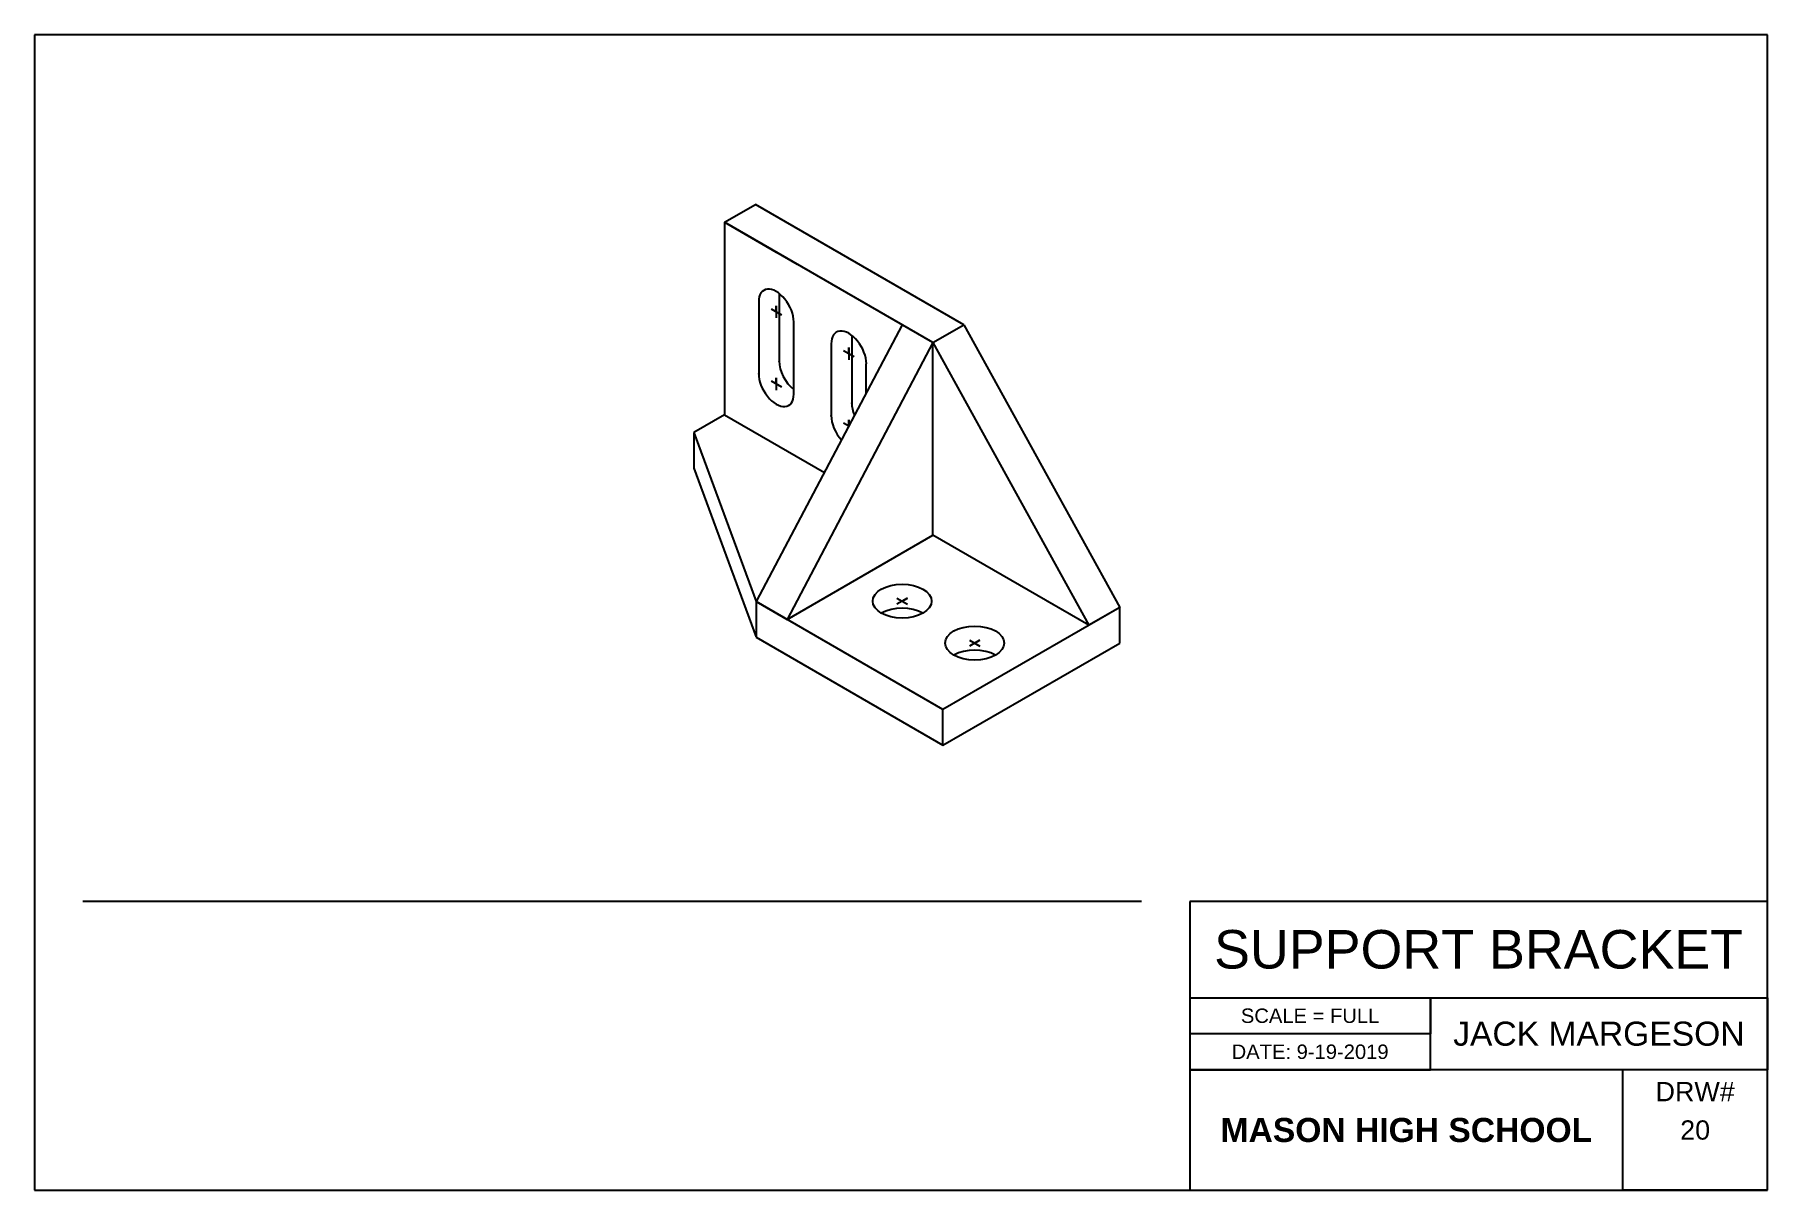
# Model space of a CAD drawing. Header units: inches. Extents: x 0 to 18, y 0 to 12.
import ezdxf

# ---------------------------------------------------------------- set-up
doc = ezdxf.new("R2010")
doc.units = ezdxf.units.IN
doc.header["$MEASUREMENT"] = 0
doc.layers.add('dims', color=3, linetype='Continuous')
doc.styles.get("Standard").update_dxf_attribs({"font": 'arial.ttf'})

msp = doc.modelspace()

# ---------------------------------------------------------------- linework, layer by layer
for p, q in [((18, 12), (0, 12)), ((0, 12), (0, 0)), ((18, 12), (0, 12)), ((0, 12), (0, 0)), ((18, 0), (18, 12)), ((18, 0), (18, 12)), ((7.167, 10.053), (7.488, 10.238)), ((9.653, 8.988), (7.488, 10.238)), ((9.332, 8.803), (7.167, 10.053)), ((7.167, 10.053), (7.167, 8.053)), ((7.167, 10.053), (7.921, 9.618)), ((7.167, 10.053), (7.704, 9.743)), ((7.522, 9.225), (7.522, 8.475)), ((7.704, 9.123), (7.704, 9.185)), ((7.735, 9.312), (7.735, 8.606)), ((7.886, 8.268), (7.886, 9.018)), ((9.012, 8.988), (7.496, 6.113)), ((8.489, 8.877), (8.489, 8.171)), ((9.332, 8.803), (9.012, 8.988)), ((9.332, 8.803), (9.653, 8.988)), ((9.653, 8.988), (11.272, 6.053)), ((9.332, 8.803), (7.817, 5.928)), ((8.276, 8.79), (8.276, 8.04)), ((8.458, 8.688), (8.458, 8.75)), ((9.332, 6.803), (9.332, 8.803)), ((9.332, 8.803), (10.952, 5.868)), ((7.522, 8.475), (7.522, 8.481)), ((7.735, 8.606), (7.735, 8.611)), ((8.639, 8.282), (8.639, 8.583)), ((7.704, 8.373), (7.704, 8.435)), ((8.489, 8.171), (8.489, 8.176)), ((7.167, 8.053), (6.847, 7.868)), ((7.167, 8.053), (8.204, 7.455)), ((8.276, 8.04), (8.276, 8.046)), ((8.458, 7.938), (8.458, 8)), ((6.847, 7.868), (7.496, 6.113)), ((6.847, 7.868), (6.847, 7.498)), ((6.847, 7.498), (7.496, 5.743)), ((7.817, 5.928), (9.332, 6.803)), ((10.952, 5.868), (9.332, 6.803)), ((9.436, 4.993), (7.496, 6.113)), ((7.496, 6.113), (7.496, 5.743)), ((7.496, 6.113), (7.817, 5.928)), ((11.272, 6.053), (9.436, 4.993)), ((10.952, 5.868), (10.519, 6.118)), ((11.272, 6.053), (10.952, 5.868)), ((11.272, 5.683), (11.272, 6.053)), ((7.496, 5.743), (9.436, 4.623)), ((9.436, 4.623), (11.272, 5.683)), ((9.436, 4.623), (9.436, 4.993)), ((11.5, 3), (0.5, 3)), ((18, 3), (12, 3)), ((12, 3), (12, 0)), ((12, 3), (12, 2)), ((18, 0), (18, 3)), ((12, 2), (18, 2)), ((14.5, 1.25), (14.5, 2)), ((14.5, 2), (14.5, 1.625)), ((18, 2), (18, 1.25)), ((14.5, 1.625), (12, 1.625)), ((18, 1.25), (12, 1.25)), ((12, 1.25), (14.5, 1.25)), ((16.5, 0), (16.5, 1.25)), ((0, 0), (18, 0)), ((0, 0), (18, 0)), ((18, 0), (16.5, 0)), ((18, 0), (16.5, 0))]:
    msp.add_line(p, q)
at = {"color": 3}
for p, q in [((7.704, 9.185), (7.704, 9.06)), ((7.65, 9.154), (7.758, 9.092)), ((8.403, 8.719), (8.512, 8.657)), ((8.458, 8.75), (8.458, 8.625)), ((7.65, 8.404), (7.758, 8.342)), ((7.704, 8.435), (7.704, 8.31)), ((8.403, 7.969), (8.458, 7.938)), ((8.458, 8), (8.458, 7.937)), ((8.958, 6.149), (9.066, 6.087)), ((9.012, 6.118), (9.066, 6.149)), ((9.066, 6.149), (9.012, 6.118)), ((9.012, 6.118), (8.958, 6.087)), ((9.711, 5.714), (9.819, 5.652)), ((9.765, 5.683), (9.711, 5.652)), ((9.765, 5.683), (9.819, 5.714)), ((9.819, 5.714), (9.765, 5.683))]:
    msp.add_line(p, q, dxfattribs=at)
for centre, major_axis, start_param, end_param in [((7.704, 9.123), (0.129, -0.223), 0.785398, 3.939166), ((8.458, 8.688), (0.129, -0.223), 0.785398, 3.939166), ((7.704, 8.373), (0.129, -0.223), 3.914816, 7.068585), ((7.917, 8.504), (0.129, -0.223), 3.914816, 5.325094), ((8.671, 8.069), (0.129, -0.223), 3.914816, 4.481119), ((8.458, 7.938), (0.129, -0.223), 3.914816, 5.064037), ((9.012, 5.868), (-0.306, 0), 3.926991, 5.497787), ((9.765, 5.433), (-0.306, 0), 3.926991, 5.497787)]:
    msp.add_ellipse(centre, major_axis=major_axis, ratio=0.57735, start_param=start_param, end_param=end_param)
for centre in [(9.012, 6.118), (9.765, 5.683)]:
    msp.add_ellipse(centre, major_axis=(-0.306, 0), ratio=0.57735)

# ---------------------------------------------------------------- texts
for s, width, insert, char_height, attachment_point in [('SUPPORT BRACKET', 6, (15, 2.5), 0.4, 5), ('SCALE = FULL', 2.5, (13.25, 1.812), 0.15, 5), ('DATE: 9-19-2019', 2.5, (13.25, 1.438), 0.15, 5), ('DRW#', 1.5, (17.25, 1.125), 0.2, 2), ('{\\fArial|b1|i0|c0|p34;MASON HIGH SCHOOL}', 4.5, (14.25, 0.625), 0.25, 5), ('20', 1.5, (17.25, 0.625), 0.2, 5)]:
    msp.add_mtext_dynamic_manual_height_columns(s, width=width, gutter_width=1, heights=[0], dxfattribs=dict(insert=insert, char_height=char_height, attachment_point=attachment_point))
at = {"layer": 'dims', "color": 3, "insert": (16.25, 1.625), "char_height": 0.25, "attachment_point": 5}
msp.add_mtext_dynamic_manual_height_columns('{\\C0;JACK MARGESON}', width=3.5, gutter_width=1, heights=[0], dxfattribs=at)

doc.saveas('drawing.dxf')
